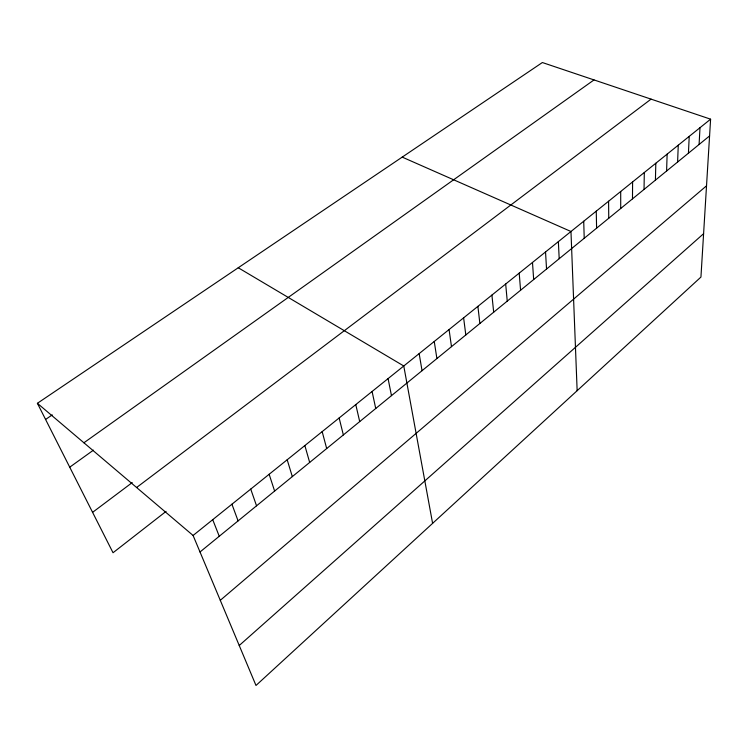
<?xml version="1.0" encoding="UTF-8"?>
<svg xmlns="http://www.w3.org/2000/svg" width="748" height="748" viewBox="0 0 748 748"><rect width="100%" height="100%" fill="white"/><g stroke="black" fill="none" stroke-linecap="round" stroke-linejoin="round"><path stroke-width="1.12" d="M632.481 198.875L632.602 181.923M644.037 189.431L644.309 172.508M655.416 180.146L655.818 163.242M666.599 171.012L667.132 154.144M677.604 162.026L678.268 145.187M688.431 153.181L689.226 136.379M699.09 144.486L699.997 127.712M710.6 119.175L700.941 277.059L255.994 685.467L193.087 535.465L37.4 403.294L542.365 62.533L710.6 119.175L193.087 535.465M239.229 645.505L703.597 233.685M220.286 600.317L706.523 185.813M200.015 551.977L709.581 135.921M166.075 511.389L113.032 552.744L37.4 403.294M136.594 487.509L651.069 99.129M92.584 512.343L132.228 482.591M69.732 467.182L93.444 450.146M83.907 442.779L594.015 79.924M45.581 419.46L52.257 414.888M402.209 157.117L570.967 231.497L577.147 390.69M238.247 267.756L403.77 365.987L432.606 523.357M212.713 519.673L219.258 536.269M231.927 504.217L238.088 520.889M250.73 489.089L256.545 505.826M269.149 474.279L274.619 491.062M287.185 459.768L292.318 476.607M304.857 445.556L309.672 462.442M322.173 431.624L326.68 448.557M339.143 417.973L343.351 434.943M355.777 404.593L359.704 421.591M372.083 391.475L375.739 408.502M388.081 378.61L391.466 395.655M419.161 353.617L422.04 370.699M434.251 341.471L436.897 358.563M449.071 329.55L451.483 346.651M463.62 317.853L465.808 334.954M477.897 306.362L479.87 323.473M491.913 295.086L493.68 312.197M505.676 284.016L507.247 301.117M519.206 273.142L520.58 290.243M532.483 262.454L533.67 279.546M545.535 251.954L546.545 269.037M558.363 241.641L559.195 258.705M583.721 221.24L584.216 238.275M596.259 211.151L596.595 228.168M608.582 201.24L608.76 218.238M620.7 191.497L620.718 208.477"/></g></svg>
